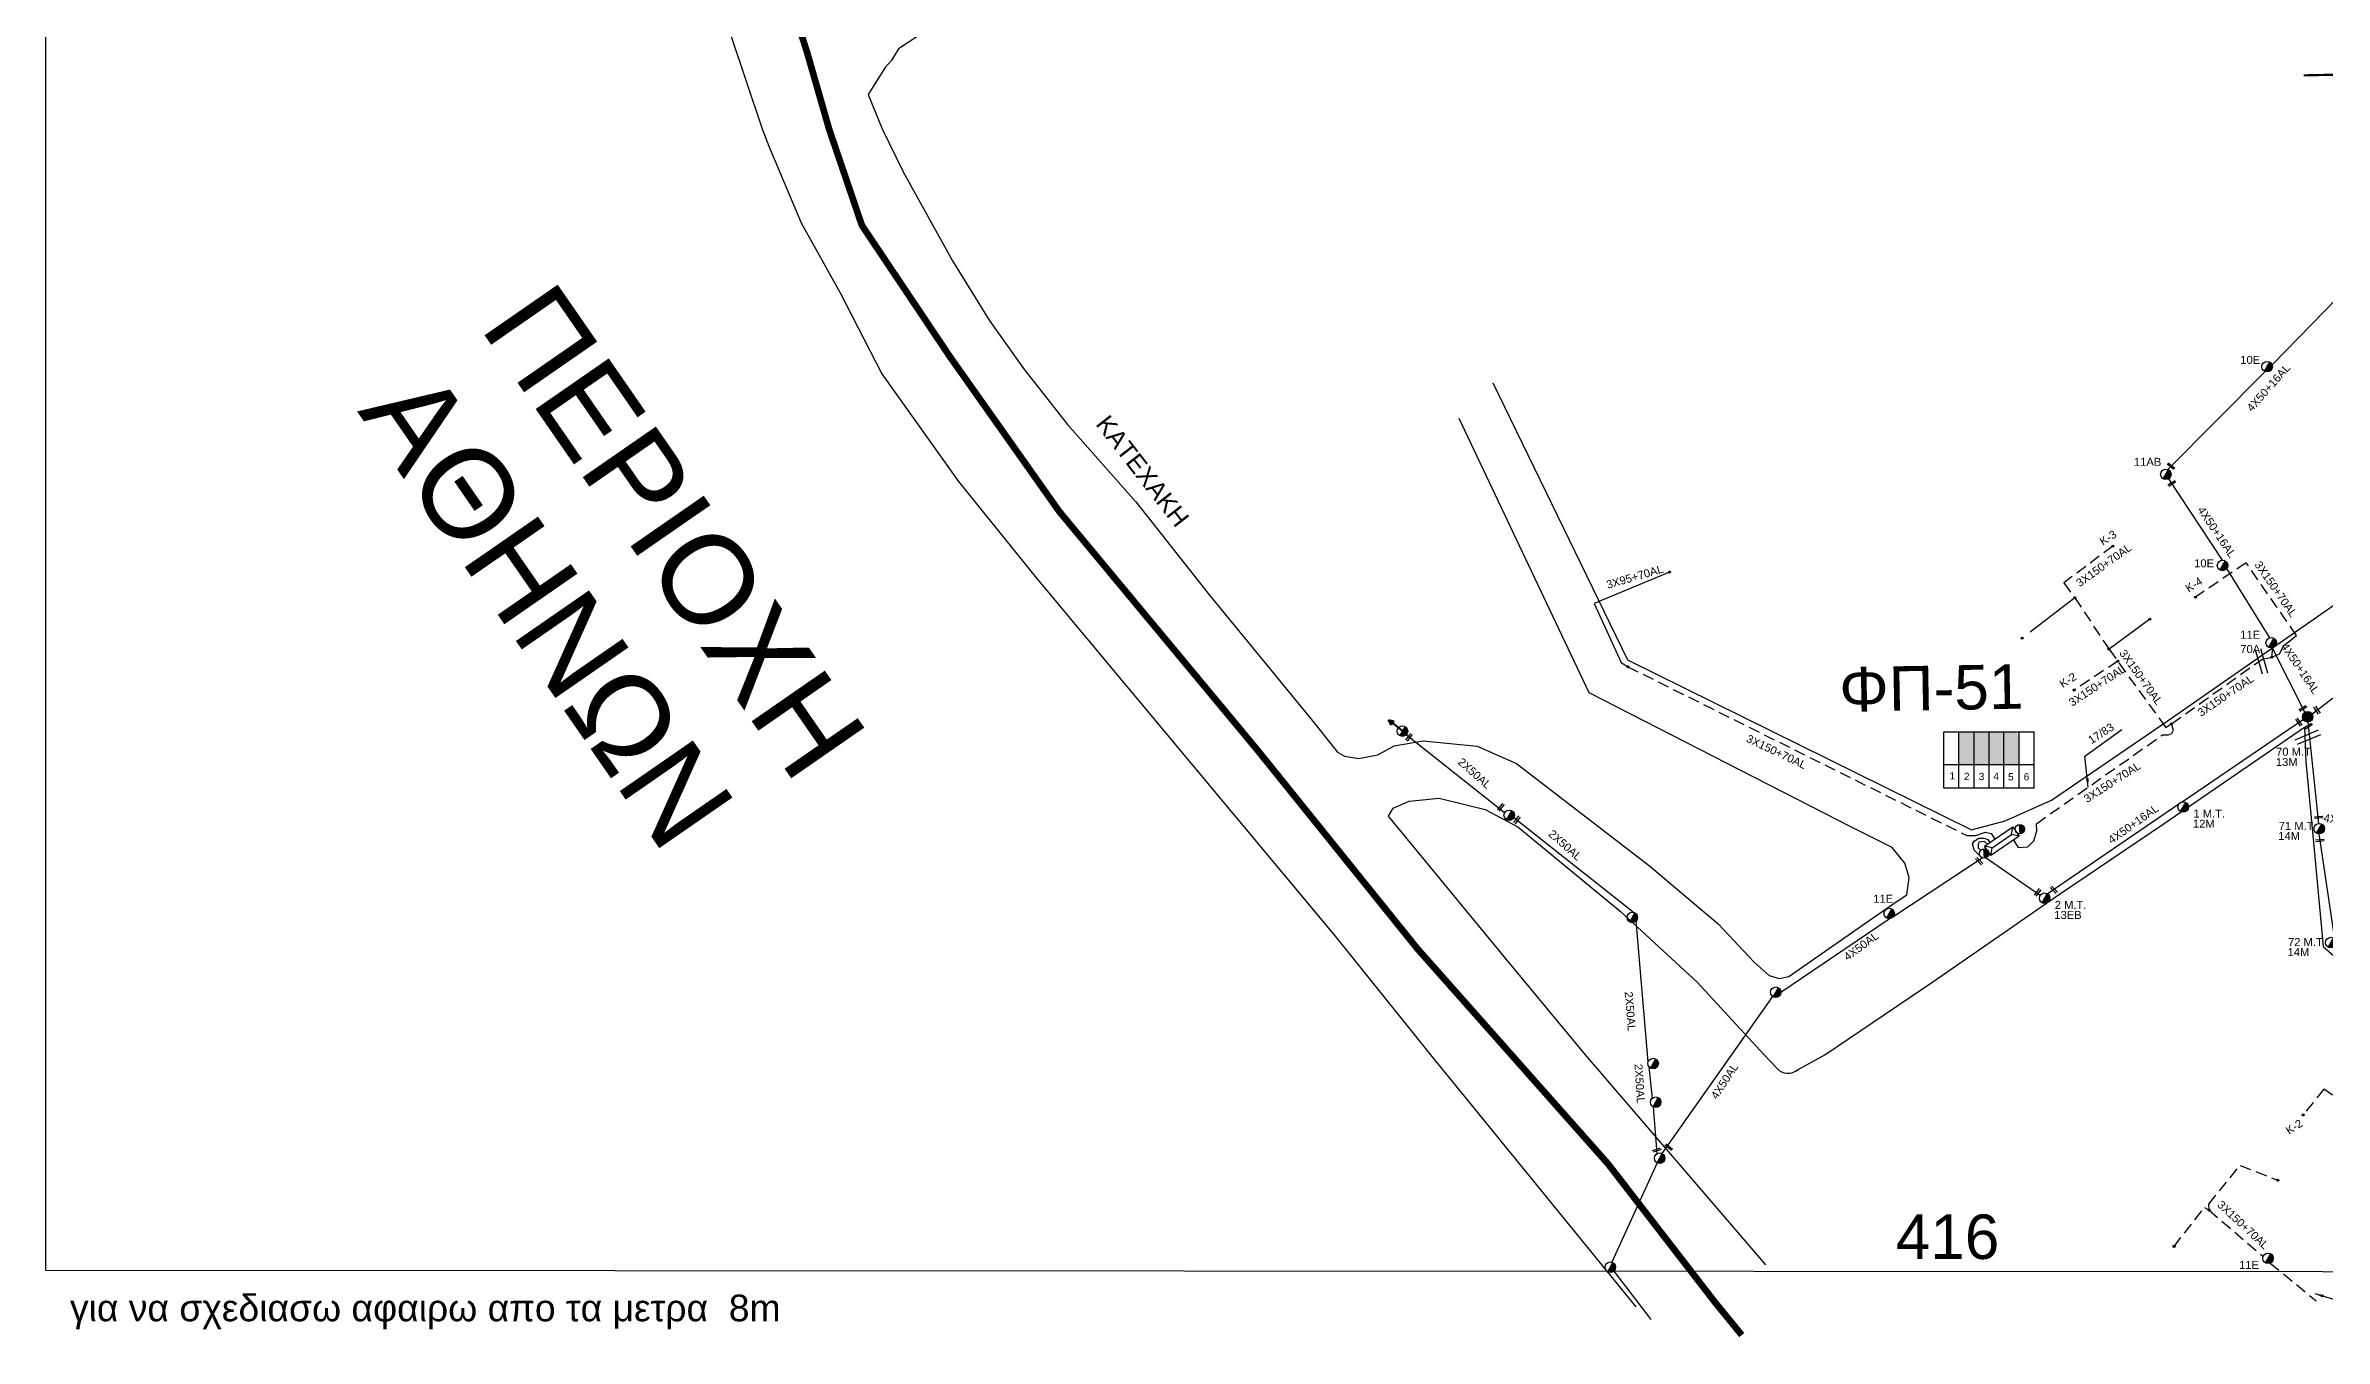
# Model space of a CAD drawing. Header units: millimetres. Extents: x 645 to 3057, y 900 to 1793.
# Drawn here: x 645 to 1158, y 902 to 1193 of the extents above; entities that cross this region are included whole.
import ezdxf

# ---------------------------------------------------------------- set-up
doc = ezdxf.new("R2010")
doc.units = ezdxf.units.MM
doc.linetypes.add('ACAD_ISO04W100', pattern=[30, 24, -3, 0, -3])
doc.linetypes.add('DASHED', pattern=[19.05, 12.7, -6.35])
for name, color, linetype in [('Pillar OTE', 7, 'Continuous'), ('Άγνωστα', 7, 'Continuous'), ('Γυμνά εναέρια ΧΤ (1Φ)   2x50AL', 7, 'Continuous'), ('Γυμνά εναέρια ΧΤ (3Φ)   4x50AL', 7, 'Continuous'), ('Γυμνά εναέρια ΧΤ και ΦΟΠ (3Φ)   4x50+16AL', 7, 'Continuous'), ('Εναέρια παροχή ΧΤ 4x16', 7, 'SYN_LINE'), ('Επίτονοι', 7, 'Continuous'), ('Επιγραφές - Σχήματα', 7, 'Continuous'), ('Καλώδια ΧΤ   3x150+70AL', 7, 'DASHED'), ('Καλώδια ΧΤ   3x150AL+50XLPE', 7, 'DASHED'), ('Μηχανική τομή', 7, 'Continuous'), ('Στύλος Ξύλινος', 7, 'Continuous'), ('Στύλος Ξύλινος @ 1', 7, 'Continuous'), ('Στύλος ΦΜ', 7, 'Continuous'), ('Στύλος ΦΜ @ 1', 7, 'Continuous'), ('Συνδέσεις', 7, 'Continuous'), ('Τομή', 7, 'Continuous'), ('Υποσταθμός εναέριος 2 στύλων', 7, 'Continuous'), ('Υποσταθμός πόλεως', 7, 'Continuous'), ('Υπόβαθρο ΔΕΗ', 7, 'Continuous'), ('Υπόγεια καλώδια Δικτύου ΧΤ και Παρ. ΧΤ - 3X150+70 AL', 7, 'DASHED')]:
    doc.layers.add(name, color=color, linetype=linetype)
doc.styles.get("Standard").update_dxf_attribs({"font": 'arial.ttf'})
doc.linetypes.add('SYN_LINE', pattern='A,0.5,-0.0001,["/\\/\\/\\/",Standard,S=0.1,R=0,X=0,Y=-0.05],-0.25', length=0.7501)
doc.dimstyles.new('ISO-25', dxfattribs={"dimtxt": 2.5, "dimasz": 2.5, "dimexe": 1.25, "dimexo": 0.625, "dimtad": 1, "dimtxsty": 'Standard', "dimcen": 2.5, "dimadec": 0, "dimazin": 0, "dimtfac": 1, "dimtmove": 0, "dimatfit": 3, "dimfxl": 1, "dimarcsym": 0})
doc.dimstyles.get("Standard").update_dxf_attribs({"dimtxt": 0.18, "dimasz": 2, "dimexe": 0.18, "dimexo": 0.0625, "dimgap": 0.09, "dimtad": 0, "dimtih": 1, "dimtoh": 1, "dimdec": 4, "dimzin": 0, "dimdsep": 46, "dimtxsty": 'Standard', "dimcen": 0.09, "dimadec": 0, "dimazin": 0, "dimtfac": 1, "dimtdec": 4, "dimtofl": 0, "dimtmove": 0, "dimatfit": 3, "dimfxl": 0.18, "dimtolj": 1, "dimtzin": 0, "dimarcsym": 0})

# ---------------------------------------------------------------- blocks, each defined once
blk = doc.blocks.new('ΥΠΑΡΧΩΝ ΤΣΙΜΕΝΤΕΝΙΟΣ ΣΤΥΛΟΣ')
at = {"layer": 'Στύλος ΦΜ'}
blk.add_hatch(color=256, dxfattribs=at).paths.add_polyline_path([(-1.3, -2.3, 0.574793), (2.6, 0, 0.268822), (1.3, 2.3)])
blk.add_line((-1.3, -2.3), (1.3, 2.3), dxfattribs=at)
blk.add_circle((0, 0), 2.62, dxfattribs=at)
at = {"layer": 'Στύλος ΦΜ', "flags": 4}
for tag, p in [('ΑΡΙΘΜΟΣ', (-4.7, 8.1)), ('ΤΥΠΟΣ', (-4.9, 3))]:
    blk.add_attdef(tag, p, '', height=4, dxfattribs=at)
blk = doc.blocks.new('_ΣΥΝΔΕΣΗ')
at = {"layer": 'Συνδέσεις', "linetype": 'SYN_LINE', "ltscale": 40}
blk.add_hatch(color=256, dxfattribs=at).paths.add_polyline_path([(0.5, 0, 1), (-0.5, 0, 1)])
at = {"layer": 'Συνδέσεις'}
blk.add_circle((0, 0), 0.5, dxfattribs=at)
blk = doc.blocks.new('ΜΗΧΑΝΙΚΗ ΤΟΜΗ')
at = {"layer": 'Μηχανική τομή', "ltscale": 40}
for p, q in [((-1.9, 0.8), (1.9, 0.8)), ((1.9, 0), (-1.9, 0))]:
    blk.add_line(p, q, dxfattribs=at)
blk = doc.blocks.new('ΥΠΟΣΤΑΘΜΟΣ ΕΝΑΕΡΙΟΣ ΕΠΙ 2 ΣΤΥΛΩΝ')
at = {"layer": 'Υποσταθμός εναέριος 2 στύλων', "linetype": 'Continuous'}
for points in [[(-12, -2.1, 0.574793), (-8.5, -0.1, 0.268822), (-9.6, 2)], [(9.7, -2.1, 0.574793), (13.2, -0.1, 0.268822), (12, 1.9)]]:
    blk.add_hatch(color=256, dxfattribs=at).paths.add_polyline_path(points)
for p, q in [((-12, -2.1), (-9.6, 2)), ((9.7, -2.1), (12, 1.9))]:
    blk.add_line(p, q, dxfattribs=at)
for centre in [(-10.8, -0.1), (10.8, -0.1)]:
    blk.add_circle(centre, 2.36, dxfattribs=at)
at = {"layer": 'Υποσταθμός πόλεως', "linetype": 'Continuous', "ltscale": 40}
blk.add_lwpolyline([(-8.6, 2.8), (8.6, 2.8), (8.6, -2.8), (-8.6, -2.8)], close=True, dxfattribs=at)
for points in [[(-5.8, 0), (-8.6, 2.8)], [(-8.6, -2.8), (-5.8, 0)], [(-5.8, 0), (5.8, 0)], [(5.8, 0), (8.6, 2.8)], [(8.6, -2.8), (5.8, 0)]]:
    blk.add_lwpolyline(points, dxfattribs=at)
at = {"layer": 'Υποσταθμός εναέριος 2 στύλων', "ltscale": 40, "flags": 1}
for tag, p in [('ΜΕΤΑΣΧΗΜΑΤΙΣΜΟΣ', (14.1, 2.5)), ('ΙΣΧΥΣ', (14.1, -0.3)), ('ΑΡΙΘΜΟΣ', (14.2, -3))]:
    blk.add_attdef(tag, p, '', height=1.8, dxfattribs=at)
blk = doc.blocks.new('ΥΠΑΡΧΩΝ ΞΥΛΙΝΟΣ ΣΤΥΛΟΣ')
at = {"layer": 'Στύλος Ξύλινος'}
h = blk.add_hatch(color=7, dxfattribs=at)
h.paths.add_polyline_path([(-2.6, 0, 0.270008), (-1.3, -2.3), (1.3, 2.3, 0.576266)])
h.paths.add_polyline_path([(-1.3, -2.3, 0.574793), (2.6, 0, 0.268822), (1.3, 2.3)])
at = {"layer": 'Στύλος Ξύλινος', "color": 7}
blk.add_line((-1.3, -2.3), (1.3, 2.3), dxfattribs=at)
blk.add_circle((0, 0), 2.62, dxfattribs=at)
at = {"layer": 'Στύλος Ξύλινος', "flags": 4}
for tag, p in [('ΑΡΙΘΜΟΣ', (-4.9, 8.6)), ('ΤΥΠΟΣ', (-4.8, 3.4))]:
    blk.add_attdef(tag, p, '', height=4, dxfattribs=at)
blk = doc.blocks.new('ΕΠΙΤΟΝΟΣ')
at = {"layer": 'Επίτονοι', "lineweight": 40, "ltscale": 40}
blk.add_hatch(color=256, dxfattribs=at).paths.add_polyline_path([(-1.1, 6.5), (0, 9.1), (1.1, 6.5)])
for p, q in [((-1.1, 6.5), (0, 9.1)), ((1.1, 6.5), (-1.1, 6.5)), ((-1.1, 6.5), (0, 6.5)), ((0, 9.1), (1.1, 6.5)), ((0, 6.5), (0, 0))]:
    blk.add_line(p, q, dxfattribs=at)
blk = doc.blocks.new('ΤΟΜΗ')
at = {"layer": 'Τομή', "ltscale": 40}
for p, q in [((-5.7, 0), (5.7, 0)), ((5.7, -2.3), (-5.7, -2.3))]:
    blk.add_line(p, q, dxfattribs=at)

msp = doc.modelspace()

# ---------------------------------------------------------------- hatches: boundary and pattern name
at = {"layer": 'Καλώδια ΧΤ   3x150AL+50XLPE', "linetype": 'DASHED', "ltscale": 0.2}
h = msp.add_hatch(color=2, dxfattribs=at)
h.dxf.hatch_style = 1
h.paths.add_polyline_path([(1078.73437, 1038.62601), (1075.29449, 1038.62622), (1075.29403, 1031.26563), (1078.7339, 1031.26229)])
h = msp.add_hatch(color=27, dxfattribs=at)
h.dxf.hatch_style = 1
h.paths.add_polyline_path([(1082.17393, 1038.62579), (1078.73437, 1038.62601), (1078.7339, 1031.26229), (1082.17347, 1031.25895)])
h = msp.add_hatch(color=5, dxfattribs=at)
h.dxf.hatch_style = 1
h.paths.add_polyline_path([(1085.47149, 1038.62559), (1082.17393, 1038.62579), (1082.17347, 1031.25895), (1085.47103, 1031.25575)])
h = msp.add_hatch(color=30, dxfattribs=at)
h.dxf.hatch_style = 1
h.paths.add_polyline_path([(1088.85745, 1038.04177), (1087.71632, 1038.62545), (1085.47149, 1038.62559), (1085.47103, 1031.25575), (1088.85703, 1031.25246)])

# ---------------------------------------------------------------- linework, layer by layer
at = {"layer": 'Pillar OTE', "ltscale": 40}
for points in [[(1071.96579, 1025.98614), (1071.96658, 1038.62643), (1092.25413, 1038.62516)], [(1075.2937, 1025.98375), (1075.29449, 1038.62622)], [(1078.73357, 1025.98031), (1078.73437, 1038.62601)], [(1082.17314, 1025.97688), (1082.17393, 1038.62579)], [(1085.4707, 1025.97359), (1085.47149, 1038.62559)], [(1088.8567, 1025.97021), (1088.85749, 1038.62538)], [(1092.25335, 1026.08924), (1092.25413, 1038.62516)], [(1071.96612, 1031.26887), (1092.25367, 1031.24916)], [(1092.25334, 1025.95741), (1092.25334, 1025.95741), (1071.96579, 1025.98707)], [(1092.25334, 1025.96681), (1092.25335, 1026.08924)]]:
    msp.add_lwpolyline(points, dxfattribs=at)
at = {"layer": 'Άγνωστα', "color": 5, "ltscale": 0.2}
msp.add_lwpolyline([(1010.24119, 1074.5654), (993.25921, 1067.49902), (999.35693, 1054.20764), (1000.84463, 1053.26889)], dxfattribs=at)
at = {"layer": 'Άγνωστα', "color": 30, "linetype": 'DASHED'}
for points in [[(1101.42432, 1068.76911), (1089.58284, 1059.7036)], [(1118.29177, 1063.93561), (1109.11121, 1057.19344)]]:
    msp.add_lwpolyline(points, dxfattribs=at)
at = {"layer": 'Άγνωστα', "color": 27}
msp.add_lwpolyline([(1081.76544, 1013.37342), (1081.06569, 1013.94387), (1079.90142, 1013.78526), (1079.63682, 1013.36226), (1079.63682, 1012.56916), (1080.22481, 1012.00563)], dxfattribs=at)
at = {"layer": 'Γυμνά εναέρια ΧΤ (1Φ)   2x50AL', "color": 2, "ltscale": 0.2}
for points in [[(973.14026, 1020.41835), (950.98579, 1037.92413)], [(1002.06899, 998.03776), (975.22147, 1019.31511)], [(1005.45615, 964.44788), (1002.77393, 996.1171)], [(1005.60577, 963.32804), (1006.33713, 956.20717)], [(1006.55058, 954.31325), (1007.35366, 943.71504)]]:
    msp.add_lwpolyline(points, dxfattribs=at)
at = {"layer": 'Γυμνά εναέρια ΧΤ (3Φ)   4x50AL', "color": 2, "ltscale": 0.2}
for points in [[(1060.6648, 997.19423), (1080.55225, 1010.30445)], [(1080.05864, 1010.76383), (1078.73715, 1012.04042), (1078.41962, 1013.41514), (1078.79007, 1014.04962), (1079.8485, 1014.68411), (1081.01277, 1014.73698), (1081.8066, 1014.41974), (1082.28102, 1013.72603)], [(1035.31635, 980.06803), (1059.64833, 996.61138)], [(1008.60983, 943.76873), (1033.47412, 979.09559)]]:
    msp.add_lwpolyline(points, dxfattribs=at)
at = {"layer": 'Γυμνά εναέρια ΧΤ (3Φ)   4x50AL', "color": 2, "linetype": 'SYN_LINE', "ltscale": 20}
for points in [[(1007.44324, 941.72237), (997.25258, 919.36449)], [(997.68104, 917.32496), (1006.01351, 906.45386)]]:
    msp.add_lwpolyline(points, dxfattribs=at)
at = {"layer": 'Γυμνά εναέρια ΧΤ και ΦΟΠ (3Φ)   4x50+16AL', "color": 27, "ltscale": 0.2}
for points in [[(1145.7652, 1121.17501), (1160.48594, 1136.23313)], [(1122.32234, 1097.62728), (1144.25394, 1119.64179)], [(1134.63616, 1077.22504), (1122.53117, 1095.55215)], [(1145.27681, 1059.79675), (1135.60903, 1075.38345)], [(1153.1649, 1043.02123), (1145.95062, 1057.29567)], [(1154.7661, 1042.66032), (1176.2806, 1059.11032)], [(1125.52127, 1022.8707), (1152.84418, 1041.47185)], [(1095.20426, 1002.2312), (1124.83289, 1022.40206)], [(1081.04663, 1010.62377), (1093.65097, 1001.88059)]]:
    msp.add_lwpolyline(points, dxfattribs=at)
at = {"layer": 'Γυμνά εναέρια ΧΤ και ΦΟΠ (3Φ)   4x50+16AL', "color": 85, "ltscale": 0.2}
for points in [[(1156.29718, 1018.03484), (1153.90271, 1040.84536)], [(1159.88065, 992.01211), (1156.37779, 1015.68206)]]:
    msp.add_lwpolyline(points, dxfattribs=at)
at = {"layer": 'Επιγραφές - Σχήματα'}
msp.add_lwpolyline([(644.94827, 917.56325), (2950.19274, 916.21517), (2950.19274, 1768.24265), (644.94827, 1768.24265)], close=True, dxfattribs=at)
at = {"layer": 'Καλώδια ΧΤ   3x150+70AL', "color": 30, "ltscale": 0.2}
for points in [[(1109.9638, 1080.39564), (1098.95776, 1072.11339), (1101.42432, 1068.76911)], [(1145.7266, 1055.39854), (1147.41897, 1056.17351), (1148.40619, 1058.0757), (1149.46391, 1058.85067), (1151.29732, 1060.29493), (1139.95677, 1076.64664), (1128.54888, 1068.93395)], [(1101.42432, 1068.76911), (1109.11121, 1057.19344), (1121.84317, 1039.62071), (1123.17432, 1040.44166)], [(1123.17432, 1040.44166), (1143.54063, 1054.97583), (1145.09196, 1055.25764), (1145.7266, 1055.39854), (1145.98076, 1057.55089)], [(1087.58461, 1014.27866), (1088.67787, 1012.64087), (1090.83047, 1012.7522), (1092.18077, 1014.13394), (1092.85752, 1016.38129), (1092.76251, 1017.95659), (1121.12722, 1037.94241), (1122.51252, 1037.91897), (1123.23024, 1038.25645), (1123.62175, 1039.03875), (1123.17432, 1040.44166)]]:
    msp.add_lwpolyline(points, dxfattribs=at)
at = {"layer": 'Καλώδια ΧΤ   3x150+70AL', "color": 5, "ltscale": 0.2}
msp.add_lwpolyline([(1000.84463, 1053.26889), (1077.08606, 1015.31014), (1079.17123, 1015.31014), (1081.3259, 1016.03929), (1082.577, 1015.79624), (1083.44732, 1014.52365)], dxfattribs=at)
at = {"layer": 'Καλώδια ΧΤ   3x150+70AL', "color": 1, "ltscale": 0.2}
for points in [[(1182.39517, 939.76378), (1181.63926, 940.25367), (1181.78554, 941.29761), (1181.3258, 941.75695), (1157.45043, 958.26944), (1152.76935, 952.45678)], [(1131.60971, 931.08566), (1131.56191, 932.42288), (1138.58865, 941.1148), (1147.0972, 937.77175)], [(1123.72256, 922.91908), (1130.55809, 931.65876), (1131.60971, 931.08566)], [(1131.60971, 931.08566), (1143.77289, 920.62124)], [(1145.36892, 919.15214), (1155.68846, 910.68767)]]:
    msp.add_lwpolyline(points, dxfattribs=at)
at = {"layer": 'Υπόβαθρο ΔΕΗ', "color": 1, "linetype": 'ACAD_ISO04W100', "const_width": 1.5, "flags": 128}
msp.add_lwpolyline([(646.76591, 1526.26987), (666.76413, 1514.67982), (713.37154, 1466.68469), (740.59601, 1427.21133), (764.09259, 1381.56856), (768.59554, 1370.82378), (772.61206, 1359.93869), (779.03296, 1342.53751), (786.62972, 1314.78038), (790.74342, 1297.26243), (795.09138, 1282.4011), (801.98612, 1246.05548), (805.9319, 1223.73497), (816.30197, 1191.23119), (821.21456, 1174.11578), (828.57288, 1152.52207), (848.32876, 1123.05408), (872.94439, 1088.20903), (917.54265, 1034.53183), (953.46792, 989.92603), (996.44707, 941.42522), (1020.48686, 910.31982), (1026.49724, 902.96964)], dxfattribs=at)
at = {"layer": 'Υπόβαθρο ΔΕΗ'}
for points in [[(921.79901, 1248.00224), (836.82984, 1192.24783), (835.16878, 1189.53594), (833.81065, 1188.04321), (831.49199, 1184.34021), (830.01158, 1181.97594), (833.11906, 1174.21373), (837.89238, 1164.53525), (848.94822, 1144.55594), (857.20758, 1131.19002), (864.89538, 1120.34165), (874.83284, 1107.74626), (890.16317, 1090.34805), (906.7956, 1069.39766), (929.64258, 1041.46611), (935.58351, 1034.08497), (937.16202, 1033.17192), (940.31904, 1032.63239), (944.59763, 1033.46244), (948.29466, 1035.49604), (954.82244, 1036.63743), (966.94689, 1035.43132), (975.83726, 1031.53058), (1005.71877, 1008.47728), (1021.19291, 995.45408), (1029.28382, 986.84041), (1032.63356, 983.86614), (1034.86998, 983.12135), (1037.09017, 983.58559), (1056.16117, 996.86952), (1061.46109, 1000.53895), (1063.64615, 1001.97886), (1064.11653, 1005.90354), (1063.18672, 1009.10849), (1060.3508, 1012.59213), (1051.04672, 1017.25171), (992.16442, 1047.36956), (962.89952, 1109.12461)], [(799.00661, 1195.4582), (806.14025, 1174.21373), (807.61949, 1170.36284), (814.92432, 1153.07601), (823.65822, 1137.32844), (833.08653, 1119.15836), (850.29108, 1094.95756), (867.85147, 1073.16472), (934.99911, 992.65819), (956.49335, 966.02344), (1002.68573, 909.33954)], [(970.46135, 1117.13975), (1000.81106, 1054.79965), (1078.18719, 1016.59415), (1085.73058, 1018.64816), (1096.16633, 1023.24007), (1122.2111, 1041.0047), (1201.63836, 1096.372), (1278.47261, 1150.00585), (1264.93119, 1174.97843)], [(1045.19432, 966.02344), (1069.47587, 982.37363), (1097.95841, 1002.15036), (1121.48683, 1018.0051), (1153.05456, 1039.66758), (1153.39394, 1031.88985), (1154.88286, 1016.15477), (1157.23727, 990.38371), (1175.42133, 974.53099), (1172.86531, 966.02344), (1160.21761, 918.87471), (1162.88829, 916.8421), (1195.72496, 956.30937), (1182.79492, 968.14597), (1176.60705, 947.26722), (1183.34273, 941.59797)]]:
    msp.add_lwpolyline(points, dxfattribs=at)
at = {"layer": 'Υπόβαθρο ΔΕΗ', "color": 85, "const_width": 0.5}
msp.add_lwpolyline([(1188.89533, 1187.00018), (1152.86144, 1186.25299)], dxfattribs=at)
at = {"layer": 'Υπόβαθρο ΔΕΗ'}
msp.add_lwpolyline([(1031.89635, 918.78722), (991.37025, 966.02344), (972.90073, 988.22126), (947.02907, 1019.64813), (948.08539, 1021.45548), (951.64895, 1023.02204), (958.4435, 1023.73411), (968.75409, 1021.17066), (976.14219, 1017.25896), (999.10708, 998.29773), (1016.47982, 982.34373), (1031.539, 966.02344), (1034.36775, 962.95907, 0.40259687), (1039.15826, 962.6719), (1045.19432, 966.02344)], format="xyb", dxfattribs=at)
at = {"layer": 'Υπόγεια καλώδια Δικτύου ΧΤ και Παρ. ΧΤ - 3X150+70 AL', "color": 30, "ltscale": 0.2}
msp.add_lwpolyline([(1111.06911, 1054.49113), (1101.25483, 1048.02316)], dxfattribs=at)

# ---------------------------------------------------------------- block references
at = {"layer": 'Επίτονοι', "xscale": 0.4499999999998661, "yscale": 0.4499999999998661, "zscale": 0.4499999999998661, "rotation": 51.09434938877882}
msp.add_blockref('ΕΠΙΤΟΝΟΣ', (950.17716, 1038.777), dxfattribs=at)
at = {"layer": 'Μηχανική τομή'}
for p, xscale, yscale, zscale, rotation in [((1122.92698, 1098.2342), 0.4999999999998651, 0.4999999999998651, 0.4999999999998651, 321.2978199409028), ((1123.34905, 1094.31386), 0.4999999999998128, 0.4999999999998128, 0.4999999999998128, 31.53021935246586), ((1151.63826, 1040.65516), 0.5000000000000754, 0.5000000000000754, 0.5000000000000754, 303.9611527596165), ((1152.81903, 1043.71426), 0.4999999999999094, 0.4999999999999094, 0.4999999999999094, 32.36876002956003), ((1155.71354, 1043.39076), 0.5000000000000754, 0.5000000000000754, 0.5000000000000754, 303.9611527596165), ((951.80009, 1037.28204), 0.4999999999999601, 0.4999999999999601, 0.4999999999999601, 51.84117279291424), ((1154.06847, 1039.73531), 0.4999999999999094, 0.4999999999999094, 0.4999999999999094, 32.36876002956003), ((972.44071, 1021.54938), 0.4999999999999601, 0.4999999999999601, 0.4999999999999601, 51.84117279291424), ((976.08501, 1018.71749), 0.4999999999999601, 0.4999999999999601, 0.4999999999999601, 51.84117279291424), ((1156.28946, 1019.20447), 0.4999999999999413, 0.4999999999999413, 0.4999999999999413, 5.134421886261465), ((1079.77168, 1009.42556), 0.5000000000000001, 0.5000000000000001, 0.5000000000000001, 314.9924728952157), ((1156.55612, 1014.00921), 0.4999999999999413, 0.4999999999999413, 0.4999999999999413, 5.134421886261465), ((1093.20926, 1002.38489), 0.4999999999999601, 0.4999999999999601, 0.4999999999999601, 51.84117279291424), ((1096.55378, 1002.93345), 0.5000000000000603, 0.5000000000000603, 0.5000000000000603, 314.9924728952226), ((1007.45427, 944.4167), 0.4999999999999938, 0.4999999999999938, 0.4999999999999938, 19.64866502536223), ((1009.94126, 945.07491), 0.4999999999999981, 0.4999999999999981, 0.4999999999999981, 321.297819940915)]:
    msp.add_blockref('ΜΗΧΑΝΙΚΗ ΤΟΜΗ', p, dxfattribs=dict(at, xscale=xscale, yscale=yscale, zscale=zscale, rotation=rotation))
at = {"layer": 'Στύλος Ξύλινος @ 1', "ltscale": 40}
ref = msp.add_blockref('ΥΠΑΡΧΩΝ ΞΥΛΙΝΟΣ ΣΤΥΛΟΣ', (1153.77975, 1042.01669), dxfattribs=dict(at, xscale=0.4499999999998181, yscale=0.4499999999998181, zscale=0.4499999999998181))
ref.add_attrib('ΤΥΠΟΣ', '70 M.T', (1146.69195, 1033.25552), dxfattribs={"layer": 'Στύλος Ξύλινος', "height": 1.8, "flags": 4})
ref.add_attrib('ΑΡΙΘΜΟΣ', '13M', (1146.64469, 1030.9361), dxfattribs={"layer": 'Στύλος Ξύλινος', "height": 1.8, "flags": 4})
at = {"layer": 'Στύλος ΦΜ @ 1', "ltscale": 40}
ref = msp.add_blockref('ΥΠΑΡΧΩΝ ΤΣΙΜΕΝΤΕΝΙΟΣ ΣΤΥΛΟΣ', (1144.66916, 1120.74394), dxfattribs=dict(at, xscale=0.4499999999998181, yscale=0.4499999999998181, zscale=0.4499999999998181))
ref.add_attrib('ΤΥΠΟΣ', '10E', (1138.63414, 1121.37823), dxfattribs={"layer": 'Στύλος ΦΜ', "height": 1.8, "flags": 4})
ref = msp.add_blockref('ΥΠΑΡΧΩΝ ΤΣΙΜΕΝΤΕΝΙΟΣ ΣΤΥΛΟΣ', (1121.88206, 1096.5349), dxfattribs=dict(at, xscale=0.4499999999998181, yscale=0.4499999999998181, zscale=0.4499999999998181))
ref.add_attrib('ΤΥΠΟΣ', '11AB', (1114.71539, 1098.44946), dxfattribs={"layer": 'Στύλος ΦΜ', "height": 1.8, "flags": 4})
ref = msp.add_blockref('ΥΠΑΡΧΩΝ ΤΣΙΜΕΝΤΕΝΙΟΣ ΣΤΥΛΟΣ', (1134.63616, 1076.04727), dxfattribs=dict(at, xscale=0.4499999999998181, yscale=0.4499999999998181, zscale=0.4499999999998181))
ref.add_attrib('ΤΥΠΟΣ', '10E', (1128.25174, 1075.6239), dxfattribs={"layer": 'Στύλος ΦΜ', "height": 1.8, "flags": 4})
ref = msp.add_blockref('ΥΠΑΡΧΩΝ ΤΣΙΜΕΝΤΕΝΙΟΣ ΣΤΥΛΟΣ', (1145.58319, 1058.65953), dxfattribs=dict(at, xscale=0.4499999999998181, yscale=0.4499999999998181, zscale=0.4499999999998181))
ref.add_attrib('ΤΥΠΟΣ', '11E', (1138.62916, 1059.56131), dxfattribs={"layer": 'Στύλος ΦΜ', "height": 1.8, "flags": 4})
ref.add_attrib('ΑΡΙΘΜΟΣ', '70A', (1138.62916, 1056.34651), dxfattribs={"layer": 'Στύλος ΦΜ', "height": 1.8, "flags": 4})
at = {"layer": 'Στύλος ΦΜ @ 1', "ltscale": 40, "xscale": 0.4499999999998181, "yscale": 0.4499999999998181, "zscale": 0.4499999999998181}
for p in [(950.1749, 1038.77829), (974.18087, 1019.86673), (1001.87353, 996.87632), (1034.13858, 980.06803), (1006.55531, 964.02483), (1007.13161, 955.33772), (1008.02427, 942.74684), (996.92961, 918.23187)]:
    msp.add_blockref('ΥΠΑΡΧΩΝ ΤΣΙΜΕΝΤΕΝΙΟΣ ΣΤΥΛΟΣ', p, dxfattribs=at)
at = {"layer": 'Στύλος ΦΜ @ 1', "ltscale": 40}
ref = msp.add_blockref('ΥΠΑΡΧΩΝ ΤΣΙΜΕΝΤΕΝΙΟΣ ΣΤΥΛΟΣ', (1125.79708, 1021.72568), dxfattribs=dict(at, xscale=0.4499999999998181, yscale=0.4499999999998181, zscale=0.4499999999998181))
ref.add_attrib('ΤΥΠΟΣ', '12M', (1127.97544, 1017.0697), dxfattribs={"layer": 'Στύλος ΦΜ', "height": 1.8, "flags": 4})
ref.add_attrib('ΑΡΙΘΜΟΣ', '1 M.T.', (1128.08199, 1019.33198), dxfattribs={"layer": 'Στύλος ΦΜ', "height": 1.8, "flags": 4})
ref = msp.add_blockref('ΥΠΑΡΧΩΝ ΤΣΙΜΕΝΤΕΝΙΟΣ ΣΤΥΛΟΣ', (1156.37779, 1016.85983), dxfattribs=dict(at, xscale=0.4499999999998181, yscale=0.4499999999998181, zscale=0.4499999999998181))
ref.add_attrib('ΤΥΠΟΣ', '14M', (1147.1735, 1014.32028), dxfattribs={"layer": 'Στύλος ΦΜ', "height": 1.8, "flags": 4})
ref.add_attrib('ΑΡΙΘΜΟΣ', '71 M.T', (1147.28004, 1016.58257), dxfattribs={"layer": 'Στύλος ΦΜ', "height": 1.8, "flags": 4})
ref = msp.add_blockref('ΥΠΑΡΧΩΝ ΤΣΙΜΕΝΤΕΝΙΟΣ ΣΤΥΛΟΣ', (1059.64833, 997.78915), dxfattribs=dict(at, xscale=0.4499999999998181, yscale=0.4499999999998181, zscale=0.4499999999998181))
ref.add_attrib('ΤΥΠΟΣ', '11E', (1056.06578, 1000.18158), dxfattribs={"layer": 'Στύλος ΦΜ', "height": 1.8, "flags": 4})
ref = msp.add_blockref('ΥΠΑΡΧΩΝ ΤΣΙΜΕΝΤΕΝΙΟΣ ΣΤΥΛΟΣ', (1094.6187, 1001.20931), dxfattribs=dict(at, xscale=0.4499999999998181, yscale=0.4499999999998181, zscale=0.4499999999998181))
ref.add_attrib('ΤΥΠΟΣ', '13EB', (1096.79707, 996.55333), dxfattribs={"layer": 'Στύλος ΦΜ', "height": 1.8, "flags": 4})
ref.add_attrib('ΑΡΙΘΜΟΣ', '2 M.T.', (1096.90361, 998.81561), dxfattribs={"layer": 'Στύλος ΦΜ', "height": 1.8, "flags": 4})
ref = msp.add_blockref('ΥΠΑΡΧΩΝ ΤΣΙΜΕΝΤΕΝΙΟΣ ΣΤΥΛΟΣ', (1158.98834, 991.2434), dxfattribs=dict(at, xscale=0.4499999999998181, yscale=0.4499999999998181, zscale=0.4499999999998181))
ref.add_attrib('ΤΥΠΟΣ', '14M', (1149.26277, 988.19161), dxfattribs={"layer": 'Στύλος ΦΜ', "height": 1.8, "flags": 4})
ref.add_attrib('ΑΡΙΘΜΟΣ', '72 M.T', (1149.36932, 990.45389), dxfattribs={"layer": 'Στύλος ΦΜ', "height": 1.8, "flags": 4})
ref = msp.add_blockref('ΥΠΑΡΧΩΝ ΤΣΙΜΕΝΤΕΝΙΟΣ ΣΤΥΛΟΣ', (1144.88181, 920.22445), dxfattribs=dict(at, xscale=0.4499999999998181, yscale=0.4499999999998181, zscale=0.4499999999998181))
ref.add_attrib('ΤΥΠΟΣ', '11E', (1138.36255, 917.84967), dxfattribs={"layer": 'Στύλος ΦΜ', "height": 1.8, "flags": 4})
at = {"layer": 'Συνδέσεις', "xscale": 0.4499999999998181, "yscale": 0.4499999999998181, "zscale": 0.4499999999998181}
for p in [(1109.96524, 1080.40084), (1010.24263, 1074.5706), (1101.42577, 1068.77431), (1128.55032, 1068.93915), (1118.29321, 1063.94081), (1089.58429, 1059.7088), (1109.0813, 1057.24585), (1000.84608, 1053.2741), (1111.07055, 1054.49634), (1145.72805, 1055.40374), (1101.25627, 1048.02836), (1123.17576, 1040.44686), (1152.77079, 952.46198), (1147.09865, 937.77695), (1131.61116, 931.09087), (1123.724, 922.92429)]:
    msp.add_blockref('_ΣΥΝΔΕΣΗ', p, dxfattribs=at)
at = {"layer": 'Τομή'}
for p, xscale, yscale, zscale, rotation in [((1143.96275, 1054.62393), 0.5000000000001394, 0.5000000000001394, 0.5000000000001394, 286.2777046520569), ((1153.62713, 1037.92022), 0.5000000000000806, 0.5000000000000806, 0.5000000000000806, 23.12969082807892)]:
    msp.add_blockref('ΤΟΜΗ', p, dxfattribs=dict(at, xscale=xscale, yscale=yscale, zscale=zscale, rotation=rotation))
at = {"layer": 'Υποσταθμός εναέριος 2 στύλων', "xscale": 0.4506966282996206, "yscale": 0.4506966282996206, "zscale": 0.4506966282996206, "rotation": 34.36809838705796}
msp.add_blockref('ΥΠΟΣΤΑΘΜΟΣ ΕΝΑΕΡΙΟΣ ΕΠΙ 2 ΣΤΥΛΩΝ', (1084.99476, 1014.0447), dxfattribs=at)

# ---------------------------------------------------------------- texts
at = {"ltscale": 30, "char_height": 1.63441, "width": 11.2572904, "attachment_point": 1}
for s, insert in [('1', (1073.21195, 1029.54747)), ('2', (1076.45042, 1029.414)), ('3', (1079.781, 1029.414)), ('4', (1083.08451, 1029.414)), ('5', (1086.38802, 1029.33283)), ('6', (1089.90815, 1029.35989))]:
    msp.add_mtext(s, dxfattribs=dict(at, insert=insert))
at = {"layer": 'Γυμνά εναέρια ΧΤ (1Φ)   2x50AL', "color": 7, "ltscale": 0.2, "char_height": 1.8, "width": 30, "attachment_point": 1}
for insert, rotation in [((963.64838, 1032.94976), 318.5224192), ((984.0174, 1016.78896), 318.5224192), ((1001.93907, 980.2943), 274.7154238), ((1004.14802, 964.00686), 273.610477)]:
    msp.add_mtext('2X50AL', dxfattribs=dict(at, insert=insert, rotation=rotation))
at = {"layer": 'Γυμνά εναέρια ΧΤ (3Φ)   4x50AL', "color": 7, "ltscale": 0.2, "char_height": 1.8, "width": 30, "attachment_point": 1}
for insert, rotation in [((1049.20491, 988.49838), 36.4532055), ((1019.40341, 956.84986), 56.7466353)]:
    msp.add_mtext('4X50AL', dxfattribs=dict(at, insert=insert, rotation=rotation))
at = {"layer": 'Γυμνά εναέρια ΧΤ και ΦΟΠ (3Φ)   4x50+16AL', "color": 7, "ltscale": 0.2, "char_height": 1.8, "width": 30, "attachment_point": 1}
for insert, rotation in [((1139.8999, 1111.6957), 48.3420811), ((1130.41516, 1089.5439), 303.9481784), ((1149.20047, 1058.86989), 303.9481784), ((1108.65966, 1014.80975), 35.4240873)]:
    msp.add_mtext('4X50+16AL', dxfattribs=dict(at, insert=insert, rotation=rotation))
at = {"layer": 'Εναέρια παροχή ΧΤ 4x16', "color": 7, "ltscale": 20, "insert": (1157.53138, 1020.19388), "char_height": 1.8, "width": 30, "attachment_point": 1, "rotation": 351.9402444}
msp.add_mtext('4X16AL', dxfattribs=at)
at = {"layer": 'Επιγραφές - Σχήματα', "width": 69.9753744, "attachment_point": 1}
for s, insert, char_height, rotation in [('ΠΕΡΙΟΧΗ\\PΑΘΗΝΩΝ', (758.83891, 1141.07948), 20, 304.6945634), ('ΚΑΤΕΧΑΚΗ', (884.14855, 1110.26053), 4, 307.9079361), ('ΦΠ-51', (1048.32341, 1053.14025), 10, 0.9925881)]:
    msp.add_mtext(s, dxfattribs=dict(at, insert=insert, char_height=char_height, rotation=rotation))
at = {"layer": 'Επιγραφές - Σχήματα', "ltscale": 0.2, "char_height": 1.8, "width": 30, "attachment_point": 1, "rotation": 32.8762788}
for s, insert in [('K-3', (1106.74582, 1081.95971)), ('K-4', (1126.04702, 1071.42576)), ('K-2', (1097.72403, 1049.94548)), ('17/83', (1104.15803, 1037.32456)), ('K-2', (1148.61447, 949.49461))]:
    msp.add_mtext(s, dxfattribs=dict(at, insert=insert))
at = {"layer": 'Επιγραφές - Σχήματα', "color": 7, "ltscale": 0.2, "insert": (995.8367, 1072.50499), "char_height": 1.8, "width": 30, "attachment_point": 1, "rotation": 16.3384657}
msp.add_mtext('3X95+70AL', dxfattribs=at)
at = {"layer": 'Επιγραφές - Σχήματα', "insert": (1061.13324, 930.08682), "char_height": 10, "width": 32.4987896, "attachment_point": 1}
msp.add_mtext('416', dxfattribs=at)
at = {"layer": 'Επιγραφές - Σχήματα', "ltscale": 10, "insert": (650.44234, 912.06839), "char_height": 6, "width": 315.0360996, "attachment_point": 1}
msp.add_mtext('{\\C1;για να σχεδιασω αφαιρω απο τα μετρα  8m}', dxfattribs=at)
at = {"layer": 'Καλώδια ΧΤ   3x150+70AL', "color": 7, "ltscale": 0.2, "char_height": 1.8, "width": 30, "attachment_point": 1}
for insert, rotation in [((1101.45989, 1072.57565), 35.7598656), ((1143.20078, 1077.25515), 304.832712), ((1112.7727, 1057.35097), 305.7598656), ((1128.77613, 1043.44327), 34.1672765), ((1028.09371, 1038.09665), 334.5440866), ((1103.18474, 1024.09988), 32.8762788), ((1134.52392, 933.36706), 317.1469404)]:
    msp.add_mtext('3X150+70AL', dxfattribs=dict(at, insert=insert, rotation=rotation))
at = {"layer": 'Υπόγεια καλώδια Δικτύου ΧΤ και Παρ. ΧΤ - 3X150+70 AL', "color": 7, "ltscale": 0.2, "insert": (1099.82837, 1045.75519), "char_height": 1.8, "width": 30, "attachment_point": 1, "rotation": 33.4713786}
msp.add_mtext('3X150+70AL', dxfattribs=at)

# ---------------------------------------------------------------- leaders
at = {"layer": 'Επιγραφές - Σχήματα'}
msp.add_leader([(1104.41817, 1026.16919), (1103.66866, 1033.18037), (1111.97335, 1039.18492)], dimstyle='Standard', override={"dimgap": 0.09, "dimtad": 0}, dxfattribs=at)
at = {"layer": 'Επιγραφές - Σχήματα', "ltscale": 40}
msp.add_leader([(1155.42259, 912.28627), (1173.02365, 906.90221)], dimstyle='ISO-25', override={"dimasz": 2, "dimtad": 0}, dxfattribs=at)

doc.saveas('drawing.dxf')
